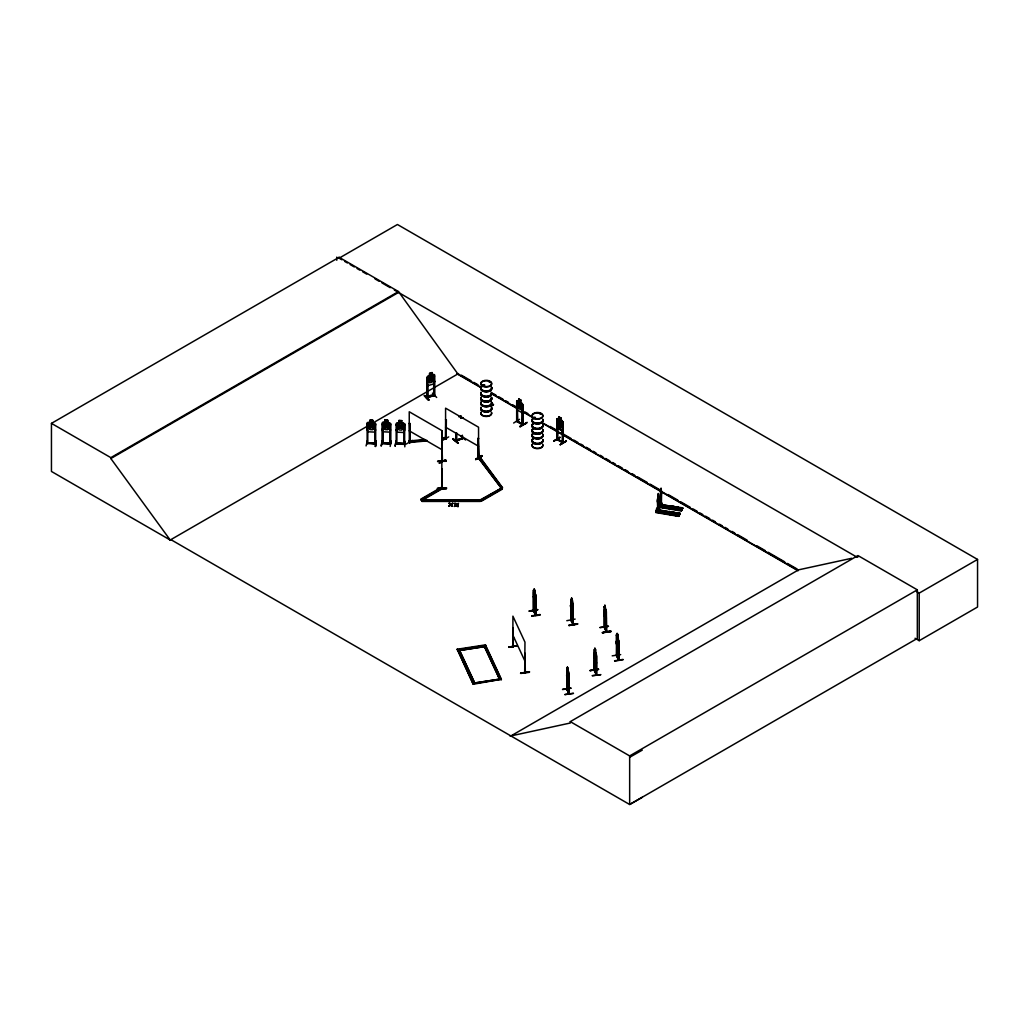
<?xml version="1.0" encoding="UTF-8"?>
<svg xmlns="http://www.w3.org/2000/svg" width="1029" height="1029" viewBox="0 0 1029 1029"><rect width="100%" height="100%" fill="white"/><g stroke="black" fill="none" stroke-linecap="round" stroke-linejoin="round"><path stroke-width="1.5" d="M426.765 397.683L427.768 397.567L427.537 378.402L426.842 378.621L426.906 397.824L434.598 395.419M658.509 509.587L658.676 500.068A2.92 0.669 -80.5 0 0 658.509 496.66L658.676 496.698A2.92 0.669 -80.5 0 1 658.843 500.107L658.676 509.612L657.865 511.233L657.698 502.384A2.92 0.669 -80.5 0 1 657.865 498.306L658.303 493.47L657.698 498.28A2.92 0.669 -80.5 0 0 657.518 502.358L657.698 511.194L658.676 509.612M660.579 505.844L661.39 504.223L661.557 494.717A2.92 0.669 -80.5 0 0 661.39 491.309L661.094 488.106L660.579 492.93A2.92 0.669 -80.5 0 0 660.412 497.007L660.579 505.844L660.412 497.007M657.158 509.072L657.299 509.355M658.045 509.123L657.171 508.905M659.563 503.413L659.563 503.966M659.821 503.94L660.631 503.477M656.914 508.686L657.029 510.333M656.798 509.342C656.18 506.834 656.643 514.217 656.631 508.982L657.004 508.236M659.666 503.644L659.615 503.284M659.332 503.888L659.242 503.438M660.579 492.93L660.875 488.608M573.114 610.699C573.294 618.841 566.928 593.874 572.87 612.422M568.831 679.68L568.587 681.558L568.921 679.667M596.035 662.56C598.711 666.882 589.591 645.016 596.151 662.663M606.274 617.824L606.042 619.664L606.39 617.876M618.57 645.929L618.249 647.794L618.519 646.135M367.096 429.402L367.983 431.781L374.697 432.116L375.662 429.89M367.867 424.36L367.057 424.488L367.867 424.36L367.739 443.615L367.88 442.65L375.662 443.319M366.067 445.917L367.417 440.528M374.826 424.758L375.611 424.797L374.826 424.758L374.878 444.026L374.852 443.087M375.251 446.445L376.138 441.029L375.366 446.406M375.726 446.47L376.112 441.029M389.554 422.79L382.955 422.289L382.042 423.073L382.081 443.576L390.608 444.013L390.608 423.549L387.663 422.636L387.663 420.295L384.897 420.051L387.753 420.218L387.753 422.559M382.775 424.527L381.991 424.488L382.775 424.527L382.724 443.332M382.042 429.402L382.917 431.781L389.631 432.116L390.596 429.89M382.917 431.781L382.145 429.337M384.885 422.456L384.897 420.051M381 445.917L382.351 440.528L381.425 445.84M381.939 443.345L382.029 442.611L390.634 443.152M389.759 424.758L390.544 424.797L389.759 424.758L389.811 444.026L389.747 443.293M391.071 441.029L390.184 446.445M396.924 424.745L396.101 424.874L396.924 424.745L396.86 443.975M396.139 429.788L397.027 432.167L403.741 432.502L404.719 430.225L404.719 423.935L401.773 423.022L401.863 420.604L398.995 420.488L398.995 422.829L397.67 423.614L397.67 427.987L399.098 429.942L401.76 430.096L403.188 428.308L403.188 423.935L401.863 422.945M398.995 420.488L399.098 422.919L396.139 423.511L396.191 443.962L404.629 444.399L403.973 443.435M396.024 441.222L395.11 446.303L395.985 441.274M404.654 444.181C393.194 442.74 395.959 442.946 396.975 443.962M396.036 443.229L396.834 443.049M404.59 443.718C386.557 444.888 405.104 440.849 403.921 444.387L403.87 425.144L404.654 425.183L403.87 425.144M403.715 423.048L397.091 422.803M404.706 423.987L404.59 444.412M404.783 446.843L405.22 441.441M463.153 437.698L462.523 438.624M463.153 438.354L455.95 441.184L455.988 433.209M679.95 513.252C680.426 517.227 673.699 516.095 677.635 512.866L679.95 513.252L679.629 514.449L656.103 510.693L655.91 512.583L678.677 516.352L678.986 515.452L656.103 511.683L657.132 509.638L680.04 513.6L658.714 510.114M678.818 516.095L656.245 511.773M656.901 510.59L679.693 514.14M679.127 509.908L680.349 507.49L682.651 507.876L681.365 511.014L658.624 507.194L658.817 505.303L680.812 508.815M682.407 508.75L659.615 505.2M662.239 504.699L662.239 503.451L659.936 503.065L659.139 505.638L659.512 502.821L659.139 505.638M679.616 514.449L658.47 510.577M682.356 509.021L682.651 507.876M661.415 504.724L682.651 508.12M442.226 461.198L442.11 460.696M441.724 487.322L441.827 488.466L441.827 430.894M441.724 488.016L442.161 487.231M489.457 382.132L489.868 381.913M533.755 417.838L535.003 417.285M534.99 417.388L535.131 417.954M535.389 417.838L534.077 417.555M540.264 414.327L540.444 414.198M540.894 414.16L540.457 414.327M571.674 606.647L572.06 605.296L572.703 608.949L572.51 603.007M534.218 597.244L534.617 595.881C535.286 606.724 535.697 589.681 534.604 594.813L533.974 591.353L534.18 597.27M572.446 602.93L572.047 604.216L571.442 600.756L571.635 606.673M656.952 510.333L656.798 508.21M658.727 506.847L681.622 510.5M681.442 510.706L681.7 510.075L658.817 506.294M682.639 508.287L659.846 504.249M433.775 383.894L434.65 381.296L433.775 383.894L427.82 385.695L427.125 383.573L427.923 385.643M430.817 378.003L428.694 376.807L430.276 378.981L428.63 382.299L430.804 379.328C431.743 382.724 434.791 380.524 431.318 378.672L432.913 375.482L430.842 377.965M533.369 590.376L535.723 595.058L535.492 615.033M524.7 672.387L524.97 642.147L512.905 616.152L512.905 646.752M568.085 680.452L568.201 668.683L567.378 667.088L567.211 688.774M567.211 689.469L566.953 668.336L567.493 669.557M566.657 689.044L569.269 693.868L569.243 674.78M618.751 658.984L616.641 654.573M616.307 655.409L618.622 660.168L618.686 640.591L618.789 659.666M616.281 634.932L616.564 655.846L616.834 655.049M618.969 660.065L618.686 640.591M434.572 394.776L433.942 394.995M441.775 461.545L441.673 461.146M442.174 488.363L442.123 468.915M570.838 620.178L573.012 624.847M571.687 598.235L571.687 600.576L570.851 599.778L571.056 620.59L571.172 619.329M573.243 624.41L573.204 605.361L572.844 624.513L573.32 623.741M604.563 627.214C610.519 639.626 602.454 622.969 604.679 627.175M606.132 610.197L606.686 631.935M594.157 670.226L594.415 649.466L596.396 654.585L596.396 675.05L594.132 670.175M596.666 655.923L596.691 675.011L594.093 669.506L594.672 669.866M522.166 412.719L522.861 410.79L522.102 412.758L517.33 410.005L516.777 407.278L517.394 409.966M562.297 430.829L563.107 428.836L562.323 430.829L557.538 428.09M519.709 404.564L521.536 403.728L520.25 405.683L521.6 409.233L519.851 405.953C519.04 409.143 516.661 406.584 519.413 405.182L518.153 401.773L519.722 404.538M562.297 430.701L562.979 428.823M562.413 430.765L557.602 428.025L556.933 425.389L557.615 428.025L562.413 430.765L563.017 428.9M452.979 439.151L453.377 438.611L458.265 443.19L452.979 439.151L458.252 442.804M457.866 443.332L453.004 439.1M424.321 395.651C427.537 394.827 432.694 406.275 424.321 395.651L428.501 400.062M424.681 395.496L428.926 399.972M371.328 425.157L373.784 423.446L371.971 426.032L373.861 428.926L371.405 426.508L368.935 428.63L370.8 425.955L369.012 423.176L371.353 425.131M386.261 425.157L388.718 423.446L386.917 426.032L388.808 428.926L386.338 426.508C385.18 430.135 382.016 428.604 385.734 425.955L383.946 423.176L386.287 425.131M513.638 423.022L519.529 419.343M412.295 440.386L406.198 444.078M442.496 440.373L448.695 436.875M553.859 441.107L560.008 437.505M409.799 442.007C407.96 441.119 411.523 441.968 409.671 442.702L410.005 423.536L409.233 423.343L409.799 423.665M446.213 438.431L445.518 438.045L446.432 438.29M446.149 420.064L446.123 439.139L446.354 419.935L445.583 419.742L446.354 419.935M441.904 460.966L442.496 461.301L441.853 441.93L442.136 461.995L442.213 430.804L409.233 411.767L409.31 442.547L426.778 440.901M477.996 457.493L478.768 457.686L478.202 438.328L477.919 457.481L502.113 489.251L477.919 456.786L477.932 457.455L478.614 457.854L478.549 427.202L445.583 408.166L445.583 438.843L445.789 419.613M478.768 456.966L478.536 457.159M557.577 439.164C555.609 438.303 559.146 438.868 557.474 439.82L557.718 420.655M556.869 439.486L563.107 443.01L562.824 441.84M562.477 423.614L563.249 423.807L562.477 423.614L562.477 442.727L562.516 442.02M659.345 503.593L659.718 502.859M656.103 510.693L658.406 511.079L658.316 512.506L659.435 510.024M657.222 508.455L659.538 508.84L657.222 508.455L656.078 512.288M658.817 505.303L661.12 505.689L661.12 506.68M659.936 503.065L662.239 503.451M660.399 505.818L661.39 504.223M662.149 504.634L661.03 507.117L661.03 505.882M669.429 511.49L668.22 514.166L669.429 511.49L671.744 512.12M672.143 506.101C669.57 512.571 671.834 503.348 674.458 506.744M671.744 511.876L670.522 514.551L668.22 513.908M674.458 506.487L673.236 508.918M673.789 512.223L672.567 514.899L673.789 512.223L676.104 512.854M676.503 506.834C673.931 513.304 676.182 504.081 678.806 507.477M676.104 512.609L674.883 515.285L672.567 514.654M678.806 507.22L677.584 509.651M517.574 420.977L516.674 420.694L517.355 421.093M516.957 402.275L517.51 421.607M522.269 423.961L522.976 424.051M660.579 503.567L659.795 503.413M557.396 427.498L561.294 420.784M482.537 385.438L483.643 385.039M535.337 417.748L533.897 417.864M604.1 606.891L605.142 607.676M616.307 635.022L618.262 638.443L617.85 637.285M427.164 377.386L427.923 376.357M670.805 513.188L669.506 512.403M561.937 426.379L560.921 427.678L559.017 426.585L558.001 424.115L559.03 417.041L561.062 418.211L561.937 422.019L561.937 426.379L560.934 427.652L559.03 426.572L558.014 424.115M455.834 440.926L462.909 438.238L462.87 437.505L463.076 438.405M462.42 435.46L462.355 438.663L462.253 435.318M375.701 443.846L366.967 442.817M533.408 610.763L535.697 615.471M513.201 627.664L513.111 647.19L513.407 637.273M569.269 693.79L566.966 689.044M618.918 660.052L616.615 655.306L618.48 659.383M427.768 397.065C424.154 397.593 435.035 393.142 434.251 395.277L433.865 394.982M571.429 620.487L571.224 600.576C571.391 590.916 575.172 614.892 571.069 599.47M573.436 624.822L570.992 619.818M604.679 627.6L604.653 616.512M596.691 674.934L594.569 670.213M450.869 504.261L452.773 503.284L451.178 504.943L452.464 506.345L449.184 503.142L450.445 504.93L448.837 506.204L450.445 504.532L449.184 503.142M452.773 503.683L450.869 504.66L449.879 503.168M456.529 504.48L458.432 503.503L456.837 505.162L458.124 506.564L454.844 503.361L456.104 505.149L454.496 506.422L456.104 504.75L454.844 503.361M458.432 503.901L456.529 504.879L455.551 503.4M448.837 505.805L450.753 504.815L451.757 506.319M448.837 506.204L450.753 505.2M454.496 506.024L456.426 505.033L457.416 506.538M454.496 506.422L456.426 505.432M451.178 504.943L452.773 503.284M456.837 505.162L458.432 503.503M489.071 381.849L489.688 382.055M483.128 386.042L484.029 385.721M669.3 512.288L669.712 513.432M670.651 513.304C671.976 511.503 667.757 512.21 669.48 513.381M516.777 401.104L517.446 400.628L522.05 403.355M557.667 418.7L556.998 419.176L557.641 418.597L562.361 421.363L560.985 420.604L560.934 418.288M556.985 439.55L556.933 419.099L557.641 418.597L563.043 422.585L563.107 443.01L563.043 422.533L562.323 421.35L563.107 422.546L562.297 421.363M557.049 419.137L559.094 419.51L558.014 419.755M455.821 440.978L455.808 433.068M409.272 442.431L410.005 442.573L409.452 423.215M442.419 442.251L441.647 442.058M478.536 457.854L478.202 438.328M478.768 438.65L477.996 438.457M439.306 463.179L445.789 459.744L439.344 463.114M475.655 459.191C486.871 451.242 480.787 459.088 475.694 459.243M475.745 459.577L482.138 456.143M475.655 459.577L481.804 455.59M559.03 419.395L558.953 417.092L561.049 418.224L559.017 417.054M560.998 420.591L561.95 421.993M553.924 441.197L560.059 437.209L553.924 440.798M562.477 442.65L562.696 423.485M563.107 442.316L557.577 439.357L563.339 442.161M566.297 440.759L560.136 444.747L566.374 441.145M560.2 444.708L566.323 441.081M170.968 539.672L170.299 540.071L51.45 471.449L51.45 423.369L339.107 257.289L398.493 291.567L457.879 373.939L481.469 387.56M339.107 257.289L339.107 258.176L397.438 224.502L977.55 559.429L977.55 607.02L919.219 640.694L915.051 638.276M51.45 423.369L110.836 457.648L398.493 291.567M642.25 797.321L629.658 804.498L170.891 539.633L170.209 540.019L110.836 458.535L398.493 292.455M170.209 540.019L367.752 425.967M371.919 423.562L458.548 373.553M490.769 405.542L493.29 404.165L490.769 405.94M491.09 406.069L493.586 404.667L491.116 406.133M518.796 398.982L520.828 400.152L518.796 398.982L517.793 406.056L518.796 408.513L520.7 409.606L521.703 408.32L520.828 400.152M520.828 402.493L522.861 404.5L522.861 424.964L522.436 423.742M522.449 405.439L522.166 424.565L522.449 405.439L523.066 424.836L516.931 421.26L516.841 401.066M523.002 405.76L522.23 405.567M522.385 423.948L517.355 421.298L522.693 424.218M519.877 426.289C530.707 421.62 528.662 420.321 520.211 426.868M519.877 426.688L526.372 423.253M420.81 499.168L441.415 487.27L442.624 488.556L422.019 500.454L420.81 499.76L480.299 499.85L502.474 487.579L480.299 500.454L422.019 500.454M420.81 499.76L441.415 487.862L442.624 488.556M442.624 487.952L422.019 499.85L422.019 501.432L480.299 501.432L480.299 499.85L481.508 500.544L502.113 488.646M480.299 500.454L481.508 501.149L502.113 489.251M510.23 736.327L798.568 569.847L851.69 558.297M510.898 735.928L570.285 723.014L570.285 721.638L857.942 555.557L917.328 589.836L917.328 638.417L629.658 804.498L629.658 755.916L917.328 589.836M857.942 556.933L857.273 557.332L394.351 290.062M916.466 591.508L919.219 593.103L977.55 559.429M629.658 757.305L642.25 750.128M366.967 443.512L375.662 444.013L375.675 423.549L372.717 422.636L372.717 420.346L370.054 420.192M382.029 443.345L390.454 443.808M382.749 442.894L381.926 442.856M533.408 610.66L533.987 611.136L533.524 610.416M616.86 655.795L616.834 636.707M571.417 620.564L571.404 601.476M370.054 422.533L368.626 423.228L368.626 427.601L370.054 429.556L372.717 429.71L374.144 427.923L374.144 423.549L372.717 422.687L372.82 420.218L369.951 420.102L370.054 422.533L367.199 423.163L367.199 429.402M426.855 397.631L434.328 395.29M433.736 395.458L433.672 376.473L434.508 376.408L433.826 376.627M434.367 376.254L434.572 395.47M483.913 385.811L482.588 385.605M673.365 507.721L671.834 507.58M670.651 513.098L669.712 513.239M458.934 416.886L460.362 416.333L460.362 417.118M460.696 418.083L463.217 417.928M465.571 439.988L460.696 436.09M456.542 440.013L456.104 440.463M462.909 437.544L462.471 437.942M432.077 372.575L432.039 375.07L433.299 375.456L433.299 379.83L432.039 382.093L429.685 382.827L428.424 381.36L429.556 373.36L432.077 372.575L432.077 374.916M429.607 373.411L432.129 372.627M427.678 378.556L426.842 378.621M432.437 393.129L436.682 397.477M456.336 440.039L462.355 438.174L455.808 440.309M456.336 440.734L456.464 432.81M478.035 457.005L479.591 456.619L502.474 487.579M478.022 457.545L479.591 457.21L502.474 488.17M483.218 385.039L482.537 385.695M433.916 395.663L433.672 376.473M427.035 397.811L427.035 377.334L427.832 376.241L433.749 374.453L434.65 375.006L434.482 395.522M445.724 438.611L446.432 438.984M563.262 442.83L557.152 439.332L556.946 420.462L557.512 420.784M516.892 420.578L517.163 421.749M534.102 588.717L534.964 590.299L534.848 599.701C532.585 597.823 534.45 584.986 534.231 591.173M533.344 590.299L533.356 610.776M535.582 615.445L535.723 595.058M533.344 596.576C535.016 602.042 536.173 602.402 535.363 603.148L533.678 599.38M535.993 596.396L536.006 615.483L533.691 610.609M529.318 610.904L537.768 609.567L529.33 611.303M529.202 611.033L537.743 609.837M535.466 614.493L533.948 610.66M531.659 615.818L540.096 614.506M531.671 616.152L540.212 615.085M508.686 647.074L517.227 645.878M508.815 647.344L517.227 645.607L508.699 647.048M524.867 672.722L525.06 653.235L525.33 672.734L524.867 672.027M612.204 655.833L620.667 654.611M520.931 673.056C546.991 668.773 502.872 676.542 529.356 671.718M614.57 660.798L622.995 659.409M567.185 670.445L567.211 689.533M562.554 689.571L570.979 688.234M569.037 693.379L568.921 673.429M564.908 694.549L573.462 693.482M572.304 599.714L571.571 598.119M604.82 605.232L605.901 610.776L605.528 616.23L604.473 612.062L604.911 605.219L604.846 607.702M604.074 606.814L604.383 627.716L604.653 608.576M605.554 609.168L606.12 610.248M606.39 611.586L606.364 631.999L604.152 627.227M566.799 620.693L575.134 619.085M604.396 615.895C603.779 608.821 604.087 618.879 606.132 619.651M573.243 623.715L571.172 620.011M569.063 625.169C595.122 620.963 551.287 628.668 577.513 623.87M569.076 625.503L577.526 624.191M457.262 649.235L485.418 644.874L501.38 679.281L473.224 684.234L457.262 649.235L473.224 684.234M457.262 649.826L460.387 649.35M463.526 648.862L474.472 647.164M477.597 646.688L480.723 646.199M600.023 627.69L608.486 626.365M485.855 646.418L457.699 650.778L485.855 646.418L485.418 644.874M610.892 631.626L602.312 632.681L610.776 631.047M610.763 630.983L602.312 632.681L610.892 631.639M617.837 634.957C616.165 629.285 619.329 642.212 617.04 636.604M618.506 639.716L618.249 638.327L618.48 660.078M594.826 648.231L595.662 649.813L595.547 659.229L594.479 655.061L594.916 648.219L595.559 649.826M595.662 652.154L596.048 653.209M596.305 654.598L596.318 675.037M486.871 681.108L472.787 683.282L500.943 678.921M489.997 680.619L499.374 679.166M473.224 683.629L501.38 679.281M566.889 689.533L566.953 668.336L568.613 672.194L568.085 671.011M568.831 693.816L568.947 673.442M598.505 669.107L589.939 670.535L598.505 669.506M590.029 670.689L598.492 669.364M566.632 674.947L566.838 677.777L568.69 681.52M594.453 660.657L594.389 670.715L594.659 659.512M592.344 675.667L600.897 674.651L592.357 675.706M409.31 442.547L409.04 440.978L424.913 439.486M442.393 437.827L445.557 437.531L445.84 439.087L442.663 439.396M415.394 440.978L421.736 440.373M426.778 440.296L409.31 441.955L409.04 440.978M442.663 438.804L445.84 438.495M375.611 444.052L375.482 443.345L367.97 442.907M390.415 444.039L390.518 423.575M445.789 437.955L446.02 439.1M409.748 442.702L410.005 423.536M557.486 439.859L557.718 427.009M442.277 461.455L442.123 442.457M446.342 461.018L437.595 461.455L446.342 461.121M437.595 461.339L446.342 461.288M437.608 488.749C465.121 487.309 418.842 488.531 446.354 488.736M437.608 488.466L446.354 488.659M422.019 500.84L480.299 500.84M449.184 503.541L449.879 503.567M454.844 503.76L455.551 503.786M451.757 505.921L452.464 506.345M457.416 506.139L458.124 506.564M399.098 420.578L401.76 420.732M382.942 422.34L385 422.482M374.62 422.79L368.022 422.289L367.109 423.073L367.147 443.55M382.904 442.907L390.415 443.345M483.347 385.155L484.08 385.322M483.193 385.669L483.501 385.669A5.531 3.19 0 0 0 482.331 386.171A5.441 3.138 0 0 1 484.839 380.871A5.441 3.138 0 0 1 491.502 384.717A5.441 3.138 0 0 1 482.395 386.119M661.39 491.309L661.21 488.711M661.184 505.2L682.42 508.596M661.132 505.458L680.838 508.763M660.464 506.68L681.764 510.243M658.701 506.898L681.442 510.294M658.393 510.886L679.642 514.41M656 512.12L678.844 516.031M382.724 443.358L382.814 424.36M483.746 385.103L483.489 385.039A5.441 3.138 0 0 0 482.395 385.631A5.441 3.138 0 0 1 484.839 380.408A5.441 3.138 0 0 1 491.502 384.267A5.441 3.138 0 0 1 482.395 385.669M573.076 624.179L573.204 605.361M560.586 418.481L559.364 417.787L560.573 419.279L559.364 417.8M559.364 418.571L560.586 419.266M559.03 420.321L560.934 421.414L560.921 425.8L559.017 424.707L559.017 420.295L560.046 422.945C560.792 419.845 563.223 422.469 560.483 423.742L561.834 427.279L560.072 423.999C559.171 427.125 556.933 424.694 559.647 423.241L558.361 419.845L560.921 421.427M559.03 424.694L560.934 425.787M339.107 258.176L341.872 259.771M344.638 261.366L347.403 262.961M350.156 264.556L354.298 266.948M357.063 268.543L359.828 270.138M362.594 271.733L366.736 274.126M375.019 278.91L379.161 281.303M381.926 282.898L390.21 287.67M518.873 401.439L516.699 401.027L516.661 421.427L522.796 424.926M461.326 375.148L471.038 380.756M473.816 382.364L477.983 384.769M493.251 393.58L496.017 395.187M498.795 396.782L502.962 399.188M505.741 400.796L508.506 402.39M512.674 404.796L515.452 406.404M525.163 412.012L527.941 413.607M550.142 426.43L555.699 429.633M561.242 432.836L570.966 438.444M573.732 440.052L577.899 442.457M580.678 444.052L583.456 445.66M586.234 447.268L590.389 449.66M593.167 451.268L595.945 452.876M600.1 455.268L602.878 456.876M605.657 458.484L609.824 460.889M612.602 462.484L615.368 464.092M618.146 465.687L622.313 468.092M625.092 469.7L627.857 471.295M632.025 473.7L634.803 475.308M637.581 476.903L647.292 482.511M650.071 484.119L659.782 489.727M668.104 494.537L677.828 500.145M680.593 501.74L690.318 507.361M693.083 508.956L697.25 511.362M700.029 512.969L702.807 514.564M705.585 516.172L709.74 518.577M712.518 520.172L715.296 521.78M719.451 524.185L722.229 525.78M725.008 527.388L727.786 528.983M731.953 531.388L734.719 532.996M737.497 534.591L747.208 540.212M756.932 545.82L765.254 550.618M768.033 552.226L784.69 561.834M787.455 563.442L797.179 569.05M491.18 393.168L517.548 408.397M521.716 410.79L532.816 417.208M542.527 422.816L797.887 570.246M456.966 373.81L480.646 387.483M491.785 393.914L516.841 408.384M522.41 411.6L532.16 417.221M543.299 423.652L798.092 570.761M445.583 427.202L478.549 446.239M409.233 430.804L442.213 449.84M570.285 721.638L629.658 755.916M462.291 417.465L463.127 417.993M387.65 422.687L389.078 423.549L389.078 427.923L387.65 429.71L384.987 429.556L383.56 427.601L383.56 423.228L384.987 422.533L385 420.141M433.672 374.492L434.56 375.058M673.545 507.246C669.93 508.57 675.474 506.217 671.744 507.644M460.786 417.98L460.838 415.677L460.76 418.134M442.393 460.542L441.737 461.198M427.678 397.593L427.537 378.402M456.837 504.763L458.124 506.165M451.178 504.544L452.464 505.946M534.257 589.501L534.72 591.238L534.257 590.286M533.421 591.675L533.665 611.2L533.717 601.142M570.889 688.079L562.567 689.289M566.683 689.096L568.947 693.855M529.472 672.31L520.944 673.429M604.962 606.017L605.412 607.753L604.962 606.801M604.306 606.48L606.03 610.261M617.168 634.147L617.619 635.099M617.168 634.919L617.619 635.883M617.04 640.977L617.734 642.469M608.383 626.198L600.036 627.407M618.339 647.781L616.615 643.987L618.236 647.82M571.712 598.904L572.163 599.868M594.968 649.016L595.418 650.765L594.968 649.801M571.712 599.688L572.163 600.653M594.942 650.688L594.312 649.479L594.363 670.664M567.519 667.885L567.969 669.622L567.519 668.657M567.403 670.342L568.098 671.963M567.403 674.715L568.085 676.207M512.905 635.189L524.97 661.184M486.511 647.833L501.38 679.873M396.255 429.723L397.091 432.09M623.111 659.73L614.686 661.068M573.372 693.237L564.934 694.575M617.722 637.26L617.734 644.347L616.68 640.179M568.124 671.152L568.085 678.085L567.03 673.918M568.844 673.481L568.6 672.066M535.363 593.682L535.633 595.071M571.224 604.949L572.278 609.117L572.278 599.74M919.219 593.103L919.219 640.694M659.512 502.821L659.345 505.676M659.538 508.84L659.538 510.075M658.509 494.1L658.676 496.698M617.734 634.983L617.722 646.714M617.027 645.196L617.027 633.349L616.564 655.846M573.114 604.447L573.14 624.937M567.468 667.075L567.378 678.934M522.719 404.526L522.719 410.777M517.51 407.355L517.574 421.671M513.201 636.835L513.137 647.241M456.632 432.952L456.606 440.965M336.779 257.109L336.779 260.26M110.836 457.648L110.836 458.535M491.579 387.611A5.531 3.19 0 0 1 486.241 391.625A5.531 3.19 0 0 1 480.903 387.611M491.515 387.92A5.454 3.151 0 0 1 486.241 391.882A5.454 3.151 0 0 1 480.98 387.92M482.382 386.518A5.454 3.151 0 0 1 483.514 386.016M491.579 387.341A5.531 3.19 0 0 1 486.241 391.354A5.531 3.19 0 0 1 480.903 387.341M482.331 385.901A5.531 3.19 0 0 1 484.813 385.078M491.502 387.045A5.441 3.138 0 0 1 486.241 391.007A5.441 3.138 0 0 1 480.98 387.045M491.515 393.181A5.454 3.151 0 0 1 486.241 397.143A5.454 3.151 0 0 1 480.98 393.181M491.579 392.859A5.531 3.19 0 0 1 486.241 396.885A5.531 3.19 0 0 1 480.903 392.859M491.579 392.589A5.531 3.19 0 0 1 486.241 396.615A5.531 3.19 0 0 1 480.903 392.589M491.515 392.293A5.454 3.151 0 0 1 486.241 396.255A5.454 3.151 0 0 1 480.98 392.293M491.515 397.567A5.454 3.151 0 0 1 486.241 401.529A5.454 3.151 0 0 1 480.98 397.567M491.476 412.256A5.415 3.126 0 0 1 486.241 416.192A5.415 3.126 0 0 1 481.006 412.256M491.515 402.892A5.454 3.151 0 0 1 486.241 406.854A5.454 3.151 0 0 1 480.98 402.892M491.502 402.017A5.441 3.138 0 0 1 486.241 405.966A5.441 3.138 0 0 1 480.98 402.017M491.515 408.153A5.454 3.151 0 0 1 486.241 412.114A5.454 3.151 0 0 1 480.98 408.153M491.579 407.831A5.531 3.19 0 0 1 486.241 411.857A5.531 3.19 0 0 1 480.903 407.831M491.579 407.561A5.531 3.19 0 0 1 486.241 411.574A5.531 3.19 0 0 1 480.903 407.561M491.515 407.265A5.454 3.151 0 0 1 486.241 411.227A5.454 3.151 0 0 1 480.98 407.265M491.579 402.583A5.531 3.19 0 0 1 486.241 406.596A5.531 3.19 0 0 1 480.903 402.583M491.579 402.313A5.531 3.19 0 0 1 486.241 406.326A5.531 3.19 0 0 1 480.903 402.313M491.515 412.539A5.454 3.151 0 0 1 486.241 416.501A5.454 3.151 0 0 1 480.98 412.539M542.81 425.003A5.531 3.19 0 0 1 536.739 428.99A5.531 3.19 0 0 1 532.675 424.231M542.733 425.324A5.454 3.151 0 0 1 536.752 429.26A5.454 3.151 0 0 1 532.739 424.565M542.707 429.427A5.415 3.126 0 0 1 536.765 433.338A5.415 3.126 0 0 1 532.778 428.669M542.746 429.543A5.467 3.151 0 0 1 536.752 433.492A5.467 3.151 0 0 1 532.739 428.784M542.733 429.723A5.454 3.151 0 0 1 536.752 433.659A5.454 3.151 0 0 1 532.739 428.964M542.81 419.755A5.531 3.19 0 0 1 536.739 423.742A5.531 3.19 0 0 1 532.675 418.983M542.733 424.437A5.454 3.151 0 0 1 536.752 428.373A5.454 3.151 0 0 1 532.739 423.678M542.733 420.064A5.454 3.151 0 0 1 536.752 423.999A5.454 3.151 0 0 1 532.739 419.305M542.81 424.733A5.531 3.19 0 0 1 536.739 428.72A5.531 3.19 0 0 1 532.675 423.961M542.81 419.485A5.531 3.19 0 0 1 536.739 423.472A5.531 3.19 0 0 1 532.675 418.713M542.733 419.189A5.454 3.151 0 0 1 536.752 423.125A5.454 3.151 0 0 1 532.739 418.43M542.81 439.975A5.531 3.19 0 0 1 536.739 443.962A5.531 3.19 0 0 1 532.675 439.203M542.733 440.296A5.454 3.151 0 0 1 536.752 444.232A5.454 3.151 0 0 1 532.739 439.537M542.707 444.399A5.415 3.126 0 0 1 536.765 448.31A5.415 3.126 0 0 1 532.778 443.64M542.733 444.708A5.454 3.151 0 0 1 536.752 448.644A5.454 3.151 0 0 1 532.739 443.949M542.81 434.727A5.531 3.19 0 0 1 536.739 438.714A5.531 3.19 0 0 1 532.675 433.955M542.733 439.409A5.454 3.151 0 0 1 536.752 443.345A5.454 3.151 0 0 1 532.739 438.65M542.733 435.035A5.454 3.151 0 0 1 536.752 438.971A5.454 3.151 0 0 1 532.739 434.277M542.81 439.705A5.531 3.19 0 0 1 536.739 443.692A5.531 3.19 0 0 1 532.675 438.933M542.81 434.457A5.531 3.19 0 0 1 536.739 438.444A5.531 3.19 0 0 1 532.675 433.685M542.733 434.161A5.454 3.151 0 0 1 536.752 438.097A5.454 3.151 0 0 1 532.739 433.402M595.971 658.984L595.328 655.409C594.222 661.055 594.711 643.832 595.315 654.328L595.701 653.055L595.971 658.984M605.965 615.985L605.309 612.396C604.28 618.146 604.666 600.769 605.296 611.329L605.695 610.043L605.965 615.985M402.944 429.222L400.448 426.881L397.979 429.016L399.844 426.34L398.056 423.562L400.41 425.839L402.828 423.832L401.027 426.418L402.944 429.222M431.614 373.244L430.109 374.505L431.614 373.244M432.039 375.855L429.685 376.588L429.685 380.962L432.039 380.216L432.039 375.855M616.371 641.196L616.487 644.038L616.371 641.196M401.284 421.093L399.574 420.99L399.574 421.774L401.284 421.877L401.284 421.093M387.174 420.707L385.463 420.604L385.463 421.388L387.174 421.491L387.174 420.707M372.241 420.707L370.53 420.604L370.53 421.388L372.241 421.491L372.241 420.707M401.76 423.858L399.098 423.704L399.098 428.064L401.76 428.218L401.76 423.858M387.65 423.472L384.987 423.318L384.987 427.691L387.65 427.845L387.65 423.472M372.717 423.472L370.054 423.318L370.054 427.691L372.717 427.845L372.717 423.472M520.352 400.435L519.143 399.728L520.352 401.207L520.352 400.435M520.7 403.355L518.796 402.262L518.796 406.635L520.7 407.728L520.7 403.355M534.848 593.463L534.128 591.971L534.848 597.836L534.848 593.463M605.528 609.978L604.846 608.486L605.528 614.352L605.528 609.978M572.278 602.865L571.584 601.373L572.278 607.239L572.278 602.865M595.547 652.978L594.852 651.486L595.547 657.351L595.547 652.978M499.297 678.587L484.209 646.083L499.297 678.587M474.433 682.433L459.346 649.929L474.433 682.433M486.241 401.22A5.415 3.126 0 0 0 491.476 397.284A5.428 3.138 0 0 1 486.241 401.233A5.428 3.138 0 0 1 480.993 397.284A5.415 3.126 0 0 0 486.241 401.22M486.241 402.017A5.441 3.138 0 0 0 491.502 398.056A5.428 3.138 0 0 1 486.241 402.005A5.441 3.138 0 0 1 480.98 398.056A5.428 3.138 0 0 0 486.241 402.005M534.733 418.34A5.467 3.151 0 0 0 542.926 415.613A5.467 3.151 0 0 0 534.733 412.873A5.467 3.151 0 0 0 534.733 418.34M534.746 418.764A5.428 3.138 0 0 0 542.9 416.05A5.428 3.138 0 0 0 534.746 413.336A5.428 3.138 0 0 0 534.746 418.764M536.752 434.122A5.428 3.138 0 0 0 542.707 430.199A5.428 3.138 0 0 1 536.752 434.135A5.428 3.138 0 0 1 532.765 429.453A5.428 3.138 0 0 0 536.752 434.122"/></g></svg>
